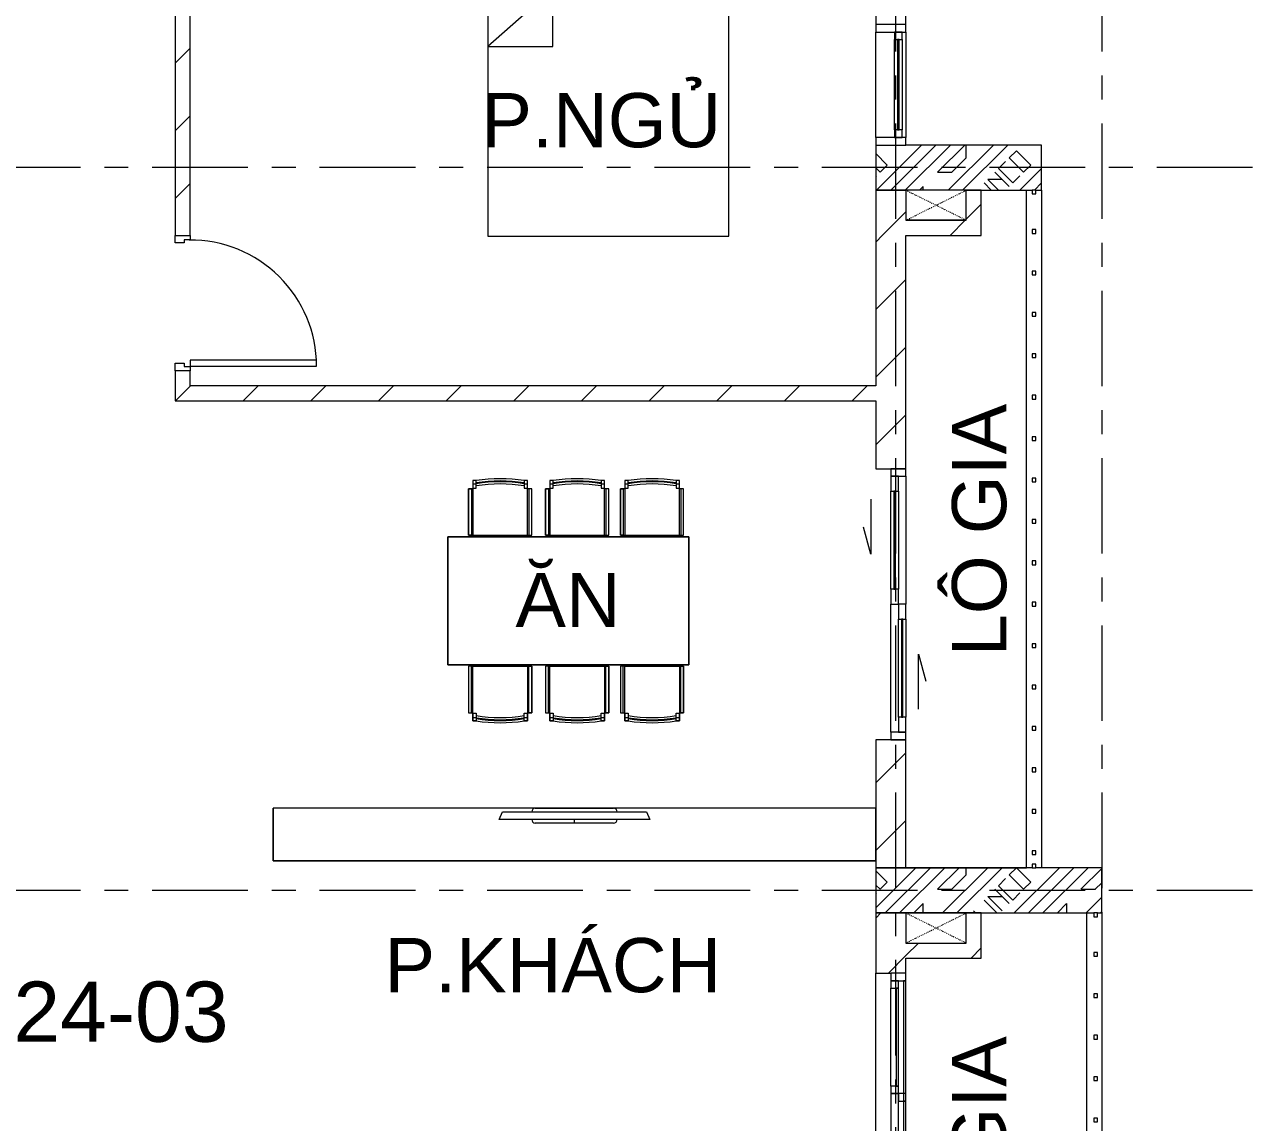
# Model space of a CAD drawing. Header units: millimetres. Extents: x -20144 to 117583, y -11426 to 48263.
# Drawn here: x 33850 to 42001, y 31408 to 38700 of the extents above; entities that cross this region are included whole.
import ezdxf

# ---------------------------------------------------------------- set-up
doc = ezdxf.new("R2010")
doc.units = ezdxf.units.MM
doc.linetypes.add('Dash', pattern=[12.35, 3.175, -3.175, 0, -3, 0, -3])
doc.linetypes.add('Grid Line', pattern=[22.225, 12.7, -3.175, 3.175, -3.175])
for name, color, linetype, lineweight in [('A-DETL-GENF', 31, 'Continuous', 5), ('A-DETL-GENF-HDLN', 161, 'Dash', 5), ('CHU', 181, 'Continuous', 5), ('CUA', 31, 'Continuous', 9), ('HATCH-TUONG', 152, 'Continuous', 9), ('NET CAT', 3, 'Continuous', 5), ('NET THAY 2', 55, 'Continuous', 5), ('NET-CAT', 3, 'Continuous', 9), ('NET-THAY', 2, 'Continuous', 15), ('THIET BI', 44, 'Continuous', 5), ('TRUC', 225, 'Continuous', 5)]:
    doc.layers.add(name, color=color, linetype=linetype, lineweight=lineweight)
doc.styles.add('Arial', font='arial.ttf', dxfattribs={"height": 360})
doc.styles.add('Arial_2', font='arial.ttf', dxfattribs={"height": 400})
pattern_1 = [(45, (95.25, 0), (-476.246, 476.246), []), (45, (190.5, 0), (-476.246, 476.246), []), (45, (0, 0), (-476.246, 476.246), []), (45, (476.25, 0), (-476.246, 476.246), []), (45, (571.5, 0), (-476.246, 476.246), []), (0, (381, 95.25), (0, 952.5), [95.25, -857.25]), (0, (476.25, 190.5), (0, 952.5), [95.25, -857.25]), (45, (381, 95.25), (0, 952.491), [134.684, -1212.342]), (45, (476.25, 95.25), (0, 952.491), [134.684, -1212.342]), (0, (381, 95.25), (0, 952.5), [95.25, -857.25]), (90, (-95.25, 95.25), (-952.5, 6e-14), [95.25, -857.25]), (90, (0, 95.25), (-952.5, 6e-14), [190.5, -762]), (45, (-95.25, 190.5), (0, 952.491), [134.684, -1212.342]), (90, (762, 381), (-952.5, 6e-14), [95.25, -857.25]), (0, (666.75, 381), (0, 952.5), [95.25, -857.25]), (45, (666.75, 381), (0, 952.491), [134.683, -1212.342]), (0, (857.25, 95.25), (0, 952.5), [95.25, -857.25]), (0, (857.25, 571.5), (0, 952.5), [95.25, -857.25]), (90, (1047.75, 666.75), (-952.5, 6e-14), [95.25, -857.25]), (45, (857.25, 571.5), (0, 952.491), [269.367, -1077.659]), (45, (952.5, 571.5), (0, 952.491), [134.683, -1212.342]), (45, (1143, 762), (0, 952.491), [134.684, -1212.342]), (0, (1143, 857.25), (0, 952.5), [95.25, -857.25]), (90, (1143, 762), (-952.5, 6e-14), [95.25, -857.25]), (0, (476.25, 762), (0, 952.5), [95.25, -857.25]), (0, (666.75, 857.25), (0, 952.5), [95.25, -857.25]), (90, (571.5, 762), (-952.5, 6e-14), [95.25, -857.25]), (90, (666.75, 762), (-952.5, 6e-14), [95.25, -857.25]), (45, (476.25, 762), (0, 952.491), [134.684, -1212.342]), (45, (666.75, 762), (0, 952.491), [134.683, -1212.342]), (135, (119, 214.8), (-952.491, 6e-14), [134.684, -1212.342]), (135, (238.1, 333.4), (-952.491, 6e-14), [134.684, -1212.342]), (135, (309.56, 404.8), (-952.491, 6e-14), [134.684, -1212.342]), (135, (333.4, 428.6), (-952.491, 6e-14), [134.683, -1212.342]), (135, (381, 476.25), (-952.491, 6e-14), [134.683, -1212.342]), (135, (404.8, 500.06), (-952.491, 6e-14), [134.684, -1212.342]), (135, (476.25, 571.5), (-952.491, 6e-14), [134.683, -1212.342]), (135, (523.9, 619.1), (-952.491, 6e-14), [134.684, -1212.342]), (45, (119, 214.8), (0, 952.491), [95.25, -1251.776]), (45, (238.1, 333.4), (0, 952.491), [67.361, -1279.665]), (45, (404.8, 500.06), (0, 952.491), [67.361, -1279.665]), (45, (309.56, 595.3), (0, 952.491), [67.361, -1279.665]), (45, (476.25, 571.5), (0, 952.491), [67.361, -1279.665]), (45, (381, 666.75), (0, 952.491), [67.361, -1279.665]), (0, (24.2, 309.5), (0, 952.5), [190.043, -762.457]), (0, (238.1, 523.9), (0, 952.5), [95.25, -857.25])]
pattern_2 = [(45, (0, 0), (-224.5064, 224.5064), [])]

# ---------------------------------------------------------------- blocks, each defined once
blk = doc.blocks.new('Railing - 25mm-666288-MẶT BẰNG TẦNG 24')
at = {"layer": 'NET THAY 2'}
for p, q in [((12.5, 12.5), (-12.5, 12.5)), ((-12.5, 12.5), (-12.5, -12.5)), ((12.5, -12.5), (12.5, 12.5)), ((-12.5, -12.5), (12.5, -12.5))]:
    blk.add_line(p, q, dxfattribs=at)
blk = doc.blocks.new('Railing - Railing-596952-MẶT BẰNG TẦNG 24')
for p in [(40960.6, 32787.4), (40960.6, 32524.9), (40960.6, 32249.9), (40960.6, 31974.9), (40960.6, 31699.9), (40960.6, 31424.9), (40960.6, 31149.9), (40960.6, 30874.9), (40960.6, 30599.9), (40960.6, 30324.9), (40960.6, 30049.9), (40960.6, 30012.4)]:
    blk.add_blockref('Railing - 25mm-666288-MẶT BẰNG TẦNG 24', p)
blk = doc.blocks.new('Railing - Railing-695384-MẶT BẰNG TẦNG 24')
for p in [(40550.5, 37587.7), (40550.5, 37325.2), (40550.5, 37050.2), (40550.5, 36775.2), (40550.5, 36500.2), (40550.5, 36225.2), (40550.5, 35950.2), (40550.5, 35675.2), (40550.5, 35400.2), (40550.5, 35125.2), (40550.5, 34850.2), (40550.5, 34575.2), (40550.5, 34300.2), (40550.5, 34025.2), (40550.5, 33750.2), (40550.5, 33475.2), (40550.5, 33200.2), (40550.5, 33112.4)]:
    blk.add_blockref('Railing - 25mm-666288-MẶT BẰNG TẦNG 24', p)
blk = doc.blocks.new('X-PHONG NGU 2 - X-PHONG NGU 2200-476018-MẶT BẰNG TẦNG 24')
at = {"layer": 'CUA'}
for p, q in [((-1050, 0), (-1100, 0)), ((-1100, 0), (-1100, -100)), ((-500, 0), (-1050, 0)), ((-1050, 0), (-1050, -75)), ((-1050, -100), (-1050, 0)), ((-500, -75), (-500, 0)), ((-450, 0), (-500, 0)), ((-500, 0), (-500, -100)), ((300, 0), (-450, 0)), ((-450, 0), (-450, -50)), ((-450, -100), (-450, 0)), ((300, -50), (300, 0)), ((350, 0), (300, 0)), ((300, 0), (300, -50)), ((350, -50), (350, 0)), ((350, 0), (1000, 0)), ((1050, 0), (1000, 0)), ((1000, 0), (1000, -50)), ((1100, 0), (1050, 0)), ((1050, 0), (1050, -100)), ((1050, -50), (1050, 0)), ((1100, -100), (1100, 0)), ((-1050, -75), (-500, -75)), ((-450, -50), (300, -50)), ((-400, -50), (-450, -50)), ((-450, -50), (-450, -100)), ((-400, -100), (-400, -50)), ((300, -50), (250, -50)), ((250, -50), (250, -100)), ((300, -50), (350, -50)), ((300, -100), (300, -50)), ((1000, -35), (350, -35)), ((350, -35), (350, -50)), ((350, -50), (1000, -50)), ((1000, -50), (1000, -35)), ((1000, -50), (1050, -50)), ((-1100, -100), (-1050, -100)), ((-500, -85), (-1050, -85)), ((-1050, -85), (-1050, -100)), ((-1050, -100), (-500, -100)), ((-500, -100), (-500, -85)), ((-500, -100), (-450, -100)), ((-450, -100), (-400, -100)), ((250, -85), (-400, -85)), ((-400, -85), (-400, -100)), ((-400, -100), (250, -100)), ((1050, -85), (250, -85)), ((250, -85), (250, -100)), ((250, -100), (250, -85)), ((250, -100), (1050, -100)), ((250, -100), (300, -100)), ((1050, -100), (1050, -85)), ((1050, -100), (1100, -100))]:
    blk.add_line(p, q, dxfattribs=at)
blk = doc.blocks.new('CUA LO GIA _LUA_ - CUA LO GIA 1800-588158-MẶT BẰNG TẦNG 24')
at = {"layer": 'CUA'}
for p, q in [((332.4, 183.9), (511.1, 231.8)), ((697.4, 183.9), (332.4, 183.9)), ((-850, 100), (-900, 100)), ((-900, 100), (-900, 0)), ((-850, 0), (-850, 100)), ((-850, 100), (0, 100)), ((100, 100), (0, 100)), ((0, 100), (0, 50)), ((100, 50), (100, 100)), ((100, 100), (750, 100)), ((850, 100), (750, 100)), ((750, 100), (750, 50)), ((850, 50), (850, 100)), ((900, 100), (850, 100)), ((850, 100), (850, 0)), ((900, 0), (900, 100)), ((-750, 50), (-850, 50)), ((-850, 50), (-850, 0)), ((-750, 0), (-750, 50)), ((-750, 50), (-100, 50)), ((-100, 30), (-750, 30)), ((-750, 30), (-750, 20)), ((-750, 20), (-100, 20)), ((0, 50), (-100, 50)), ((-100, 50), (-100, 0)), ((-100, 20), (-100, 30)), ((0, 0), (0, 50)), ((0, 50), (100, 50)), ((750, 80), (100, 80)), ((100, 80), (100, 70)), ((100, 70), (750, 70)), ((750, 50), (100, 50)), ((750, 70), (750, 80)), ((750, 50), (850, 50)), ((-900, 0), (-850, 0)), ((-850, 0), (-750, 0)), ((-100, 0), (-750, 0)), ((-100, 0), (0, 0)), ((850, 0), (0, 0)), ((850, 0), (900, 0)), ((-697.4, -133.9), (-332.4, -133.9)), ((-332.4, -133.9), (-511.1, -181.8))]:
    blk.add_line(p, q, dxfattribs=at)
blk = doc.blocks.new('X-PHONG NGU 5 - X-PHONG NGU 800-475971-MẶT BẰNG TẦNG 24')
at = {"layer": 'CUA'}
for p, q in [((-350, 100), (-400, 100)), ((-400, 100), (-400, -100)), ((-350, -100), (-350, 100)), ((-350, 100), (350, 100)), ((400, 100), (350, 100)), ((350, 100), (350, -100)), ((400, -100), (400, 100)), ((-300, -25), (-350, -25)), ((-350, -25), (-350, -75)), ((-350, -75), (-300, -75)), ((-300, -75), (-300, -25)), ((-300, -25), (300, -25)), ((300, -45), (-300, -45)), ((-300, -45), (-300, -55)), ((-300, -55), (300, -55)), ((300, -75), (-300, -75)), ((350, -25), (300, -25)), ((300, -25), (300, -75)), ((300, -55), (300, -45)), ((300, -75), (350, -75)), ((350, -75), (350, -25)), ((-400, -100), (-350, -100)), ((350, -100), (-350, -100)), ((350, -100), (400, -100))]:
    blk.add_line(p, q, dxfattribs=at)
blk = doc.blocks.new('X-BAN AN 4 GHE - X-BAN AN 4 GHE 2-382485-MẶT BẰNG TẦNG 24')
at = {"layer": 'THIET BI'}
for p, q in [((187, 372.7), (165.2, 372.7)), ((165.2, 372.7), (165.2, 318.5)), ((165.2, 372.7), (165.2, 10)), ((187, 372.7), (165.2, 372.7)), ((165.2, 350.9), (187, 350.9)), ((187, 337.9), (187, 372.7)), ((187, 321.9), (187, 337.9)), ((527.9, 372.7), (506.1, 372.7)), ((506.1, 372.7), (506.1, 337.9)), ((527.9, 372.7), (506.1, 372.7)), ((506.1, 350.9), (527.9, 350.9)), ((506.1, 337.9), (506.1, 321.9)), ((527.9, 318.5), (527.9, 372.7)), ((527.9, 10), (527.9, 372.7)), ((698.6, 372.7), (676.8, 372.7)), ((676.8, 372.7), (676.8, 318.5)), ((676.8, 372.7), (676.8, 10)), ((698.6, 372.7), (676.8, 372.7)), ((676.8, 350.9), (698.6, 350.9)), ((698.6, 337.9), (698.6, 372.7)), ((698.6, 321.9), (698.6, 337.9)), ((1039.5, 372.7), (1017.7, 372.7)), ((1017.7, 372.7), (1017.7, 337.9)), ((1039.5, 372.7), (1017.7, 372.7)), ((1017.7, 350.9), (1039.5, 350.9)), ((1017.7, 337.9), (1017.7, 321.9)), ((1039.5, 318.5), (1039.5, 372.7)), ((1039.5, 10), (1039.5, 372.7)), ((1195.4, 372.7), (1173.7, 372.7)), ((1173.7, 372.7), (1173.7, 318.5)), ((1173.7, 372.7), (1173.7, 10)), ((1195.4, 372.7), (1173.7, 372.7)), ((1173.7, 350.9), (1195.4, 350.9)), ((1195.4, 337.9), (1195.4, 372.7)), ((1195.4, 321.9), (1195.4, 337.9)), ((1536.3, 372.7), (1514.6, 372.7)), ((1514.6, 372.7), (1514.6, 337.9)), ((1536.3, 372.7), (1514.6, 372.7)), ((1514.6, 350.9), (1536.3, 350.9)), ((1514.6, 337.9), (1514.6, 321.9)), ((1536.3, 318.5), (1536.3, 372.7)), ((1536.3, 10), (1536.3, 372.7)), ((165.2, 318.5), (136.9, 318.5)), ((136.9, 318.5), (136.9, 10)), ((136.9, 318.5), (155.8, 318.5)), ((136.9, 10), (136.9, 318.5)), ((155.8, 318.5), (155.8, 10)), ((165.2, 321.9), (187, 321.9)), ((506.1, 321.9), (527.9, 321.9)), ((556.2, 318.5), (527.9, 318.5)), ((537.3, 318.5), (537.3, 10)), ((556.2, 318.5), (537.3, 318.5)), ((556.2, 10), (556.2, 318.5)), ((556.2, 10), (556.2, 318.5)), ((648.5, 318.5), (648.5, 10)), ((676.8, 318.5), (648.5, 318.5)), ((648.5, 318.5), (667.4, 318.5)), ((648.5, 10), (648.5, 318.5)), ((667.4, 318.5), (667.4, 10)), ((676.8, 321.9), (698.6, 321.9)), ((1017.7, 321.9), (1039.5, 321.9)), ((1067.8, 318.5), (1039.5, 318.5)), ((1048.9, 318.5), (1048.9, 10)), ((1067.8, 318.5), (1048.9, 318.5)), ((1067.8, 10), (1067.8, 318.5)), ((1067.8, 10), (1067.8, 318.5)), ((1145.3, 318.5), (1145.3, 10)), ((1173.7, 318.5), (1145.3, 318.5)), ((1145.3, 318.5), (1164.2, 318.5)), ((1145.3, 10), (1145.3, 318.5)), ((1164.2, 318.5), (1164.2, 10)), ((1173.7, 321.9), (1195.4, 321.9)), ((1514.6, 321.9), (1536.3, 321.9)), ((1564.7, 318.5), (1536.3, 318.5)), ((1545.8, 318.5), (1545.8, 10)), ((1564.7, 318.5), (1545.8, 318.5)), ((1564.7, 10), (1564.7, 318.5)), ((1564.7, 10), (1564.7, 318.5)), ((1600, 0), (0, 0)), ((0, 0), (0, -850)), ((0, -850), (0, 0)), ((0, 0), (1600, 0)), ((136.9, 10), (556.2, 10)), ((155.8, 10), (136.9, 10)), ((165.2, 10), (527.9, 10)), ((537.3, 10), (556.2, 10)), ((648.5, 10), (1067.8, 10)), ((667.4, 10), (648.5, 10)), ((676.8, 10), (1039.5, 10)), ((1048.9, 10), (1067.8, 10)), ((1145.3, 10), (1564.7, 10)), ((1164.2, 10), (1145.3, 10)), ((1173.7, 10), (1536.3, 10)), ((1545.8, 10), (1564.7, 10)), ((1600, -850), (1600, 0)), ((1600, 0), (1600, -850)), ((0, -850), (1600, -850)), ((1600, -850), (0, -850)), ((556.2, -860), (136.9, -860)), ((136.9, -860), (136.9, -1168.5)), ((155.8, -860), (136.9, -860)), ((136.9, -860), (136.9, -1168.5)), ((155.8, -1168.5), (155.8, -860)), ((165.2, -860), (527.9, -860)), ((165.2, -1222.7), (165.2, -860)), ((527.9, -860), (527.9, -1222.7)), ((537.3, -860), (556.2, -860)), ((537.3, -1168.5), (537.3, -860)), ((556.2, -1168.5), (556.2, -860)), ((556.2, -860), (556.2, -1168.5)), ((1067.8, -860), (648.5, -860)), ((648.5, -860), (648.5, -1168.5)), ((667.4, -860), (648.5, -860)), ((648.5, -860), (648.5, -1168.5)), ((667.4, -1168.5), (667.4, -860)), ((676.8, -860), (1039.5, -860)), ((676.8, -1222.7), (676.8, -860)), ((1039.5, -860), (1039.5, -1222.7)), ((1048.9, -860), (1067.8, -860)), ((1048.9, -1168.5), (1048.9, -860)), ((1067.8, -1168.5), (1067.8, -860)), ((1067.8, -860), (1067.8, -1168.5)), ((1564.7, -860), (1145.3, -860)), ((1145.3, -860), (1145.3, -1168.5)), ((1164.2, -860), (1145.3, -860)), ((1145.3, -860), (1145.3, -1168.5)), ((1164.2, -1168.5), (1164.2, -860)), ((1173.7, -860), (1536.3, -860)), ((1173.7, -1222.7), (1173.7, -860)), ((1536.3, -860), (1536.3, -1222.7)), ((1545.8, -860), (1564.7, -860)), ((1545.8, -1168.5), (1545.8, -860)), ((1564.7, -1168.5), (1564.7, -860)), ((1564.7, -860), (1564.7, -1168.5)), ((136.9, -1168.5), (165.2, -1168.5)), ((136.9, -1168.5), (155.8, -1168.5)), ((165.2, -1168.5), (165.2, -1222.7)), ((165.2, -1171.9), (187, -1171.9)), ((165.2, -1200.9), (187, -1200.9)), ((187, -1171.9), (187, -1187.9)), ((187, -1187.9), (187, -1222.7)), ((506.1, -1171.9), (527.9, -1171.9)), ((506.1, -1187.9), (506.1, -1171.9)), ((506.1, -1222.7), (506.1, -1187.9)), ((506.1, -1200.9), (527.9, -1200.9)), ((527.9, -1222.7), (527.9, -1168.5)), ((527.9, -1168.5), (556.2, -1168.5)), ((556.2, -1168.5), (537.3, -1168.5)), ((648.5, -1168.5), (676.8, -1168.5)), ((648.5, -1168.5), (667.4, -1168.5)), ((676.8, -1168.5), (676.8, -1222.7)), ((676.8, -1171.9), (698.6, -1171.9)), ((676.8, -1200.9), (698.6, -1200.9)), ((698.6, -1171.9), (698.6, -1187.9)), ((698.6, -1187.9), (698.6, -1222.7)), ((1017.7, -1171.9), (1039.5, -1171.9)), ((1017.7, -1187.9), (1017.7, -1171.9)), ((1017.7, -1222.7), (1017.7, -1187.9)), ((1017.7, -1200.9), (1039.5, -1200.9)), ((1039.5, -1222.7), (1039.5, -1168.5)), ((1039.5, -1168.5), (1067.8, -1168.5)), ((1067.8, -1168.5), (1048.9, -1168.5)), ((1145.3, -1168.5), (1173.7, -1168.5)), ((1145.3, -1168.5), (1164.2, -1168.5)), ((1173.7, -1168.5), (1173.7, -1222.7)), ((1173.7, -1171.9), (1195.4, -1171.9)), ((1173.7, -1200.9), (1195.4, -1200.9)), ((1195.4, -1171.9), (1195.4, -1187.9)), ((1195.4, -1187.9), (1195.4, -1222.7)), ((1514.6, -1171.9), (1536.3, -1171.9)), ((1514.6, -1187.9), (1514.6, -1171.9)), ((1514.6, -1222.7), (1514.6, -1187.9)), ((1514.6, -1200.9), (1536.3, -1200.9)), ((1536.3, -1222.7), (1536.3, -1168.5)), ((1536.3, -1168.5), (1564.7, -1168.5)), ((1564.7, -1168.5), (1545.8, -1168.5)), ((165.2, -1222.7), (187, -1222.7)), ((187, -1222.7), (165.2, -1222.7)), ((506.1, -1222.7), (527.9, -1222.7)), ((527.9, -1222.7), (506.1, -1222.7)), ((676.8, -1222.7), (698.6, -1222.7)), ((698.6, -1222.7), (676.8, -1222.7)), ((1017.7, -1222.7), (1039.5, -1222.7)), ((1039.5, -1222.7), (1017.7, -1222.7)), ((1173.7, -1222.7), (1195.4, -1222.7)), ((1195.4, -1222.7), (1173.7, -1222.7)), ((1514.6, -1222.7), (1536.3, -1222.7)), ((1536.3, -1222.7), (1514.6, -1222.7))]:
    blk.add_line(p, q, dxfattribs=at)
for centre, radius, start, end in [((346.5, -628.1), 1013.4, 80.94073, 99.05927), ((346.5, -628.1), 1013.4, 80.94073, 99.05927), ((346.5, -628.1), 998.9, 80.80804, 99.19196), ((346.5, -648.2), 1013.4, 80.94073, 99.05927), ((346.5, -648.2), 998.9, 80.80804, 99.19196), ((858.1, -628.1), 1013.4, 80.94073, 99.05927), ((858.1, -628.1), 1013.4, 80.94073, 99.05927), ((858.1, -628.1), 998.9, 80.80804, 99.19196), ((858.1, -648.2), 1013.4, 80.94073, 99.05927), ((858.1, -648.2), 998.9, 80.80804, 99.19196), ((1355, -628.1), 1013.4, 80.94073, 99.05927), ((1355, -628.1), 1013.4, 80.94073, 99.05927), ((1355, -628.1), 998.9, 80.80804, 99.19196), ((1355, -648.2), 1013.4, 80.94073, 99.05927), ((1355, -648.2), 998.9, 80.80804, 99.19196), ((346.5, -201.8), 998.9, 260.80804, 279.19196), ((346.5, -201.8), 1013.4, 260.94073, 279.05927), ((346.5, -221.9), 998.9, 260.80804, 279.19196), ((858.1, -201.8), 998.9, 260.80804, 279.19196), ((858.1, -201.8), 1013.4, 260.94073, 279.05927), ((858.1, -221.9), 998.9, 260.80804, 279.19196), ((1355, -201.8), 998.9, 260.80804, 279.19196), ((1355, -201.8), 1013.4, 260.94073, 279.05927), ((1355, -221.9), 998.9, 260.80804, 279.19196), ((346.5, -221.9), 1013.4, 260.94073, 279.05927), ((346.5, -221.9), 1013.4, 260.94073, 279.05927), ((858.1, -221.9), 1013.4, 260.94073, 279.05927), ((858.1, -221.9), 1013.4, 260.94073, 279.05927), ((1355, -221.9), 1013.4, 260.94073, 279.05927), ((1355, -221.9), 1013.4, 260.94073, 279.05927)]:
    blk.add_arc(centre, radius, start, end, dxfattribs=at)
blk = doc.blocks.new('X-GIUONG - X-GIUONG-V2-MẶT BẰNG TẦNG 24')
at = {"layer": 'THIET BI'}
for p, q in [((-800, 0), (-1239, 0)), ((-1239, 0), (-1239, -439)), ((-1239, 0), (-800, 0)), ((-1239, -439), (-1239, 0)), ((-1059.6, -158.2), (-1131.2, -59.5)), ((-1039.2, -147.8), (-1076.9, -31.8)), ((-1016.6, -144.2), (-1016.6, -22.2)), ((-993.9, -147.8), (-956.3, -31.8)), ((-973.5, -158.2), (-901.9, -59.5)), ((-800, -439), (-800, 0)), ((800, 0), (-800, 0)), ((-800, 0), (-800, -2000)), ((800, 0), (-800, 0)), ((-800, 0), (-800, -439)), ((-800, 0), (-800, -2000)), ((-550, -30), (-550, -410)), ((-30, -30), (-550, -30)), ((-30, -360), (-30, -30)), ((30, -30), (30, -360)), ((550, -30), (30, -30)), ((550, -360), (550, -30)), ((1239, 0), (800, 0)), ((800, 0), (800, -439)), ((800, -2000), (800, 0)), ((1239, 0), (800, 0)), ((800, 0), (800, -439)), ((800, -2000), (800, 0)), ((973.5, -158.2), (901.9, -59.5)), ((993.9, -147.8), (956.3, -31.8)), ((1016.6, -144.2), (1016.6, -22.2)), ((1039.2, -147.8), (1076.9, -31.8)), ((1059.6, -158.2), (1131.2, -59.5)), ((1239, -439), (1239, 0)), ((1239, -439), (1239, 0)), ((-1086.1, -194.8), (-1202.1, -157.1)), ((-1075.8, -174.4), (-1174.4, -102.7)), ((-957.4, -174.4), (-858.7, -102.7)), ((-947, -194.8), (-831, -157.1)), ((947, -194.8), (831, -157.1)), ((957.4, -174.4), (858.7, -102.7)), ((1075.8, -174.4), (1174.4, -102.7)), ((1086.1, -194.8), (1202.1, -157.1)), ((-1089.7, -217.4), (-1211.7, -217.4)), ((-1086.1, -240), (-1202.1, -277.7)), ((-1068.3, -269.1), (-964.8, -165.6)), ((-1068.3, -165.6), (-964.8, -269.1)), ((-947, -240), (-831, -277.7)), ((-943.4, -217.4), (-821.4, -217.4)), ((-821.4, -217.4), (-943.4, -217.4)), ((943.4, -217.4), (821.4, -217.4)), ((821.4, -217.4), (943.4, -217.4)), ((947, -240), (831, -277.7)), ((1068.3, -269.1), (964.8, -165.6)), ((1068.3, -165.6), (964.8, -269.1)), ((1086.1, -240), (1202.1, -277.7)), ((1089.7, -217.4), (1211.7, -217.4)), ((-1075.8, -260.4), (-1174.4, -332.1)), ((-1059.6, -276.6), (-1131.2, -375.2)), ((-1039.2, -287), (-1076.9, -402.9)), ((-1016.6, -290.5), (-1016.6, -412.5)), ((-993.9, -287), (-956.3, -402.9)), ((-973.5, -276.6), (-901.9, -375.2)), ((-957.4, -260.4), (-858.7, -332.1)), ((957.4, -260.4), (858.7, -332.1)), ((973.5, -276.6), (901.9, -375.2)), ((993.9, -287), (956.3, -402.9)), ((1016.6, -290.5), (1016.6, -412.5)), ((1039.2, -287), (1076.9, -402.9)), ((1059.6, -276.6), (1131.2, -375.2)), ((1075.8, -260.4), (1174.4, -332.1)), ((-370, -360), (-800, -740)), ((-370, -740), (-370, -360)), ((800, -360), (-370, -360)), ((-1239, -439), (-800, -439)), ((-800, -439), (-1239, -439)), ((-550, -410), (-420, -410)), ((-370, -420), (800, -420)), ((800, -439), (1239, -439)), ((800, -439), (1239, -439)), ((-800, -740), (-370, -740)), ((-800, -2000), (800, -2000)), ((-800, -2000), (800, -2000))]:
    blk.add_line(p, q, dxfattribs=at)
for centre, radius in [((-1016.6, -217.4), 195.1), ((1016.6, -217.4), 195.1), ((-1016.6, -217.4), 73.2), ((1016.6, -217.4), 73.2)]:
    blk.add_circle(centre, radius, dxfattribs=at)
blk = doc.blocks.new('X-TV - X-TV-482740-MẶT BẰNG TẦNG 24')
at = {"layer": 'THIET BI'}
for p, q in [((4000, 350), (0, 350)), ((0, 350), (0, 0)), ((0, 350), (4000, 350)), ((0, 0), (0, 350)), ((4000, 0), (4000, 350)), ((4000, 350), (4000, 0)), ((1740, 100), (2260, 100)), ((2000, 100), (2000, 75)), ((1500, 75), (2500, 75)), ((1522.5, 25), (1500, 75)), ((2477.5, 25), (1522.5, 25)), ((2500, 75), (2477.5, 25)), ((0, 0), (4000, 0)), ((2260, 0), (1740, 0))]:
    blk.add_line(p, q, dxfattribs=at)
for centre, start_param, end_param in [((1740, 75), 0, 1.570796), ((2260, 75), 4.712389, 6.283185), ((1740, 25), 1.570796, 3.141593), ((2260, 25), 3.141593, 4.712389)]:
    blk.add_ellipse(centre, major_axis=(0, 25), ratio=0.9, start_param=start_param, end_param=end_param, dxfattribs=at)
blk = doc.blocks.new('CUA PHONG NGU - Type 1-368226-MẶT BẰNG TẦNG 24')
at = {"layer": 'CUA', "lineweight": 5}
for p, q in [((-348.5, -52.3), (-348.5, 47.7)), ((-348.5, 47.7), (-298.5, 47.7)), ((-298.5, 47.7), (-298.5, -11.3)), ((501.5, 47.7), (551.5, 47.7)), ((501.5, -11.3), (501.5, 47.7)), ((551.5, 47.7), (551.5, -52.3)), ((-318.5, -52.3), (-348.5, -52.3)), ((-318.5, -11.3), (-318.5, -52.3)), ((-298.5, -11.3), (-318.5, -11.3)), ((521.5, -11.3), (501.5, -11.3)), ((521.5, -52.3), (521.5, -11.3)), ((551.5, -52.3), (521.5, -52.3))]:
    blk.add_line(p, q, dxfattribs=at)
at = {"layer": 'CUA'}
for p, q in [((-277.5, -52.3), (-317.5, -52.3)), ((-317.5, -52.3), (-317.5, -890.3)), ((-277.5, -890.3), (-277.5, -52.3)), ((-317.5, -890.3), (-277.5, -890.3))]:
    blk.add_line(p, q, dxfattribs=at)
at = {"layer": 'CUA', "lineweight": 5}
blk.add_arc((-317.5, -52.3), 838, 270, 0.5, dxfattribs=at)
blk = doc.blocks.new('Family2 - Family1 2-690891-MẶT BẰNG TẦNG 24')
at = {"layer": 'A-DETL-GENF'}
for p, q in [((400, 200), (0, 200)), ((0, 200), (0, 0)), ((400, 0), (400, 200)), ((0, 0), (400, 0))]:
    blk.add_line(p, q, dxfattribs=at)
at = {"layer": 'A-DETL-GENF-HDLN'}
for p, q in [((0, 200), (400, 0.8)), ((0, 0), (400, 199.2))]:
    blk.add_line(p, q, dxfattribs=at)

msp = doc.modelspace()

# ---------------------------------------------------------------- hatches: boundary and pattern name
at = {"layer": 'HATCH-TUONG', "lineweight": 5}
h = msp.add_hatch(dxfattribs=at)
h.set_pattern_fill('FP_2', color=256, style=0, pattern_type=2)
h.set_pattern_definition(pattern_2)
h.paths.add_polyline_path([(34950.5, 36299.9), (34950.5, 36399.9), (34850.5, 36399.9), (34850.5, 36299.9), (34931.8, 36299.9)], flags=0)
h.paths.add_polyline_path([(34850.5, 37299.9), (34950.5, 37299.9), (34950.5, 39299.9), (34850.5, 39299.9), (34850.5, 37739.4)], flags=0)
h = msp.add_hatch(dxfattribs=at)
h.set_pattern_fill('FP_2', color=256, style=0, pattern_type=2)
h.set_pattern_definition(pattern_2)
h.paths.add_polyline_path([(39700.5, 37300.2), (39700.5, 37599.9), (39500.5, 37599.9), (39500.5, 37300.2)], flags=0)
h = msp.add_hatch(dxfattribs=at)
h.set_pattern_fill('FP_2', color=256, style=0, pattern_type=2)
h.set_pattern_definition(pattern_2)
h.paths.add_polyline_path([(40200.5, 37399.9), (40200.5, 37599.9), (40100.5, 37599.9), (40100.5, 37399.9)], flags=0)
h = msp.add_hatch(dxfattribs=at)
h.set_pattern_fill('FP_2', color=256, style=0, pattern_type=2)
h.set_pattern_definition(pattern_2)
h.paths.add_polyline_path([(39700.5, 37299.9), (40200.5, 37299.9), (40200.5, 37399.9), (39700.5, 37399.9), (39700.5, 37300.2)], flags=0)
h = msp.add_hatch(dxfattribs=at)
h.set_pattern_fill('FP_2', color=256, style=0, pattern_type=2)
h.set_pattern_definition(pattern_2)
h.paths.add_polyline_path([(39700.5, 33099.9), (39700.5, 33949.9), (39500.5, 33949.9), (39500.5, 33099.9)], flags=0)
h.paths.add_polyline_path([(39500.5, 35749.9), (39700.5, 35749.9), (39700.5, 37300.2), (39500.5, 37300.2), (39500.5, 35814.1)], flags=0)
h = msp.add_hatch(dxfattribs=at)
h.set_pattern_fill('FP_2', color=256, style=0, pattern_type=2)
h.set_pattern_definition(pattern_2)
h.paths.add_polyline_path([(39500.5, 36199.9), (39500.5, 36299.9), (34850.5, 36299.9), (34850.5, 36199.9), (38365.9, 36199.9)], flags=0)
h = msp.add_hatch(dxfattribs=at)
h.set_pattern_fill('FP_2', color=256, style=0, pattern_type=2)
h.set_pattern_definition(pattern_2)
h.paths.add_polyline_path([(39700.5, 32599.9), (39700.5, 32799.9), (39500.5, 32799.8), (39500.5, 32599.9)], flags=0)
h = msp.add_hatch(dxfattribs=at)
h.set_pattern_fill('FP_2', color=256, style=0, pattern_type=2)
h.set_pattern_definition(pattern_2)
h.paths.add_polyline_path([(39700.5, 29999.9), (39700.5, 30199.9), (39500.5, 30199.9), (39500.5, 29999.9)], flags=0)
h.paths.add_polyline_path([(39500.5, 32399.9), (39700.5, 32399.9), (39700.5, 32599.9), (39500.5, 32599.9), (39500.5, 32449.9)], flags=0)
h = msp.add_hatch(dxfattribs=at)
h.set_pattern_fill('FP_2', color=256, style=0, pattern_type=2)
h.set_pattern_definition(pattern_2)
h.paths.add_polyline_path([(39700.5, 32499.9), (40200.5, 32499.9), (40200.5, 32599.9), (39700.5, 32599.8)], flags=0)
at = {"layer": 'NET CAT'}
h = msp.add_hatch(dxfattribs=at)
h.set_pattern_fill('FP_1', color=256, style=0, pattern_type=2)
h.set_pattern_definition(pattern_1)
h.paths.add_polyline_path([(40563, 37599.9), (40600.5, 37599.9), (40600.5, 37899.9), (39500.5, 37899.9), (39500.5, 37599.9), (40563, 37600.2)], flags=0)
h = msp.add_hatch(dxfattribs=at)
h.set_pattern_fill('FP_1', color=256, style=0, pattern_type=2)
h.set_pattern_definition(pattern_1)
h.paths.add_polyline_path([(40973.1, 32799.9), (41000.5, 32799.9), (41000.5, 33099.9), (39500.5, 33099.9), (39500.5, 32799.9), (40948.1, 32799.9)], flags=0)

# ---------------------------------------------------------------- linework, layer by layer
at = {"layer": 'NET CAT', "lineweight": 13}
for p, q in [((39500.5, 37899.9), (39500.5, 37599.9)), ((40600.5, 37899.9), (39700.5, 37899.9)), ((40600.5, 37599.9), (40600.5, 37899.9)), ((39500.5, 37599.9), (39700.5, 37599.9)), ((40100.5, 37599.9), (40538, 37599.9)), ((40563, 37599.9), (40600.5, 37599.9)), ((40538, 33099.9), (39500.5, 33099.9)), ((39500.5, 33099.9), (39500.5, 32799.9)), ((41000.5, 33099.9), (40563, 33099.9)), ((41000.5, 32799.9), (41000.5, 33099.9)), ((39500.5, 32799.9), (40948.1, 32799.9)), ((40973.1, 32799.9), (41000.5, 32799.9))]:
    msp.add_line(p, q, dxfattribs=at)
at = {"layer": 'NET-CAT', "lineweight": 15}
for p, q in [((39700.5, 38699.9), (39700.5, 39899.9)), ((34850.5, 39299.9), (34850.5, 37299.9)), ((34950.5, 37299.9), (34950.5, 39299.9)), ((39500.5, 39299.9), (39500.5, 38699.9)), ((39700.5, 37599.9), (39500.5, 37599.9)), ((39500.5, 37599.9), (39500.5, 37300.2)), ((40200.5, 37599.9), (40100.5, 37599.9)), ((40200.5, 37399.9), (40200.5, 37599.9)), ((40100.5, 37399.9), (39700.5, 37399.9)), ((40200.5, 37299.9), (40200.5, 37399.9)), ((34850.5, 37299.9), (34950.5, 37299.9)), ((39500.5, 37300.2), (39500.5, 36299.9)), ((39700.5, 35749.9), (39700.5, 37299.9)), ((39700.5, 37299.9), (40200.5, 37299.9)), ((34950.5, 36399.9), (34850.5, 36399.9)), ((34850.5, 36399.9), (34850.5, 36299.9)), ((34950.5, 36299.9), (34950.5, 36399.9)), ((34850.5, 36299.9), (34850.5, 36199.9)), ((39500.5, 36299.9), (34950.5, 36299.9)), ((34850.5, 36199.9), (39500.5, 36199.9)), ((39500.5, 36199.9), (39500.5, 35749.9)), ((39500.5, 35749.9), (39700.5, 35749.9)), ((39700.5, 33949.9), (39500.5, 33949.9)), ((39500.5, 33949.9), (39500.5, 33099.9)), ((39700.5, 33099.9), (39700.5, 33949.9)), ((39500.5, 33099.9), (39700.5, 33099.9)), ((39700.5, 32799.9), (39500.5, 32799.9)), ((39500.5, 32799.9), (39500.5, 32599.9)), ((40200.5, 32799.9), (40100.5, 32799.9)), ((40200.5, 32599.9), (40200.5, 32799.9)), ((39500.5, 32599.9), (39500.5, 32399.9)), ((40200.5, 32499.9), (40200.5, 32599.9)), ((39700.5, 32399.9), (39700.5, 32499.9)), ((39700.5, 32499.9), (40200.5, 32499.9)), ((39500.5, 32399.9), (39600.5, 32399.9))]:
    msp.add_line(p, q, dxfattribs=at)
at = {"layer": 'NET-THAY', "lineweight": 9}
for p, q in [((40500.5, 33099.9), (40500.5, 37599.9)), ((40600.5, 37599.9), (40600.5, 33099.9)), ((39700.5, 33100), (40500.5, 33100)), ((40900.5, 29999.9), (40900.5, 32799.9)), ((41000.5, 32799.9), (41000.5, 29999.9)), ((39500.5, 30199.9), (39500.5, 32399.9))]:
    msp.add_line(p, q, dxfattribs=at)
at = {"layer": 'TRUC', "linetype": 'Grid Line', "ltscale": 50}
for p, q in [((39630.5, 43599.9), (39630.5, -7167.6)), ((41000.5, 43599.9), (41000.5, -4500.1)), ((42000.5, 37749.9), (-12092.4, 37749.9)), ((42000.5, 32949.9), (-12092.4, 32949.9))]:
    msp.add_line(p, q, dxfattribs=at)

# ---------------------------------------------------------------- block references
at = {"lineweight": 9}
for name, p in [('X-GIUONG - X-GIUONG-V2-MẶT BẰNG TẦNG 24', (37726, 39293.7)), ('Railing - Railing-695384-MẶT BẰNG TẦNG 24', (0, 0)), ('X-BAN AN 4 GHE - X-BAN AN 4 GHE 2-382485-MẶT BẰNG TẦNG 24', (36660.5, 35298.2)), ('Railing - Railing-596952-MẶT BẰNG TẦNG 24', (0, 0))]:
    msp.add_blockref(name, p, dxfattribs=at)
for name, p, rotation in [('X-PHONG NGU 5 - X-PHONG NGU 800-475971-MẶT BẰNG TẦNG 24', (39600.5, 38299.9), 90), ('CUA PHONG NGU - Type 1-368226-MẶT BẰNG TẦNG 24', (34898.3, 36748.5), 90), ('CUA LO GIA _LUA_ - CUA LO GIA 1800-588158-MẶT BẰNG TẦNG 24', (39600.5, 34849.9), 270), ('X-TV - X-TV-482740-MẶT BẰNG TẦNG 24', (39500.5, 33496.5), 180), ('X-PHONG NGU 2 - X-PHONG NGU 2200-476018-MẶT BẰNG TẦNG 24', (39600.5, 31299.9), 90)]:
    msp.add_blockref(name, p, dxfattribs=dict(at, rotation=rotation))
at = {"lineweight": 5}
for p in [(39700.5, 37400), (39700.5, 32599.8)]:
    msp.add_blockref('Family2 - Family1 2-690891-MẶT BẰNG TẦNG 24', p, dxfattribs=at)

# ---------------------------------------------------------------- texts
at = {"layer": 'CHU', "color": 7, "attachment_point": 3, "line_spacing_factor": 0.936439}
for s, insert, char_height, width, style in [('\\pt2540.0016,5079.9996,7620.0012,10159.9992,12700.0008,15239.9988,17780.0004,20319.9984,22860,25400.0016,27939.9996,30480.0012,33019.9992,35560.0008,38099.9988,40640.0004,43179.9984,45720,48260.0016,50799.9996,53340.0012,55879.9992,58420.0008,60959.9988,63500.0004,66039.9984,68580,71120.0016,73659.9996,76200.0012,78739.9992,81280.0008;P.NGỦ', (38475.3, 38244.7), 360, 1577.62, 'Arial'), ('\\pt2540.0016,5079.9996,7620.0012,10159.9992,12700.0008,15239.9988,17780.0004,20319.9984,22860,25400.0016,27939.9996,30480.0012,33019.9992,35560.0008,38099.9988,40640.0004,43179.9984,45720,48260.0016,50799.9996,53340.0012,55879.9992,58420.0008,60959.9988,63500.0004,66039.9984,68580,71120.0016,73659.9996,76200.0012,78739.9992,81280.0008;ĂN', (37807.2, 35058), 360, 694.88, 'Arial'), ('\\pt2540.0016,5079.9996,7620.0012,10159.9992,12700.0008,15239.9988,17780.0004,20319.9984,22860,25400.0016,27939.9996,30480.0012,33019.9992,35560.0008,38099.9988,40640.0004,43179.9984,45720,48260.0016,50799.9996,53340.0012,55879.9992,58420.0008,60959.9988,63500.0004,66039.9984,68580,71120.0016,73659.9996,76200.0012,78739.9992,81280.0008;P.KHÁCH', (38475.3, 32633.3), 360, 2217.96, 'Arial'), ('\\pt2540,5080,7620,10160,12700,15240,17780,20320,22860,25400,27940,30480,33020,35560,38100,40640,43180,45720,48260,50800,53340,55880,58420,60960,63500,66040,68580,71120,73660,76200,78740,81280;CH24-03', (35204.9, 32344), 400, 2298.76, 'Arial_2')]:
    msp.add_mtext(s, dxfattribs=dict(at, insert=insert, char_height=char_height, width=width, style=style))
at = {"layer": 'CHU', "color": 7, "char_height": 360, "width": 1644.28, "attachment_point": 3, "rotation": 90, "line_spacing_factor": 0.936439, "style": 'Arial'}
for insert in [(40006.2, 36181.1), (40006.2, 31981.1)]:
    msp.add_mtext('\\pt2540.0016,5079.9996,7620.0012,10159.9992,12700.0008,15239.9988,17780.0004,20319.9984,22860,25400.0016,27939.9996,30480.0012,33019.9992,35560.0008,38099.9988,40640.0004,43179.9984,45720,48260.0016,50799.9996,53340.0012,55879.9992,58420.0008,60959.9988,63500.0004,66039.9984,68580,71120.0016,73659.9996,76200.0012,78739.9992,81280.0008;LÔ GIA', dxfattribs=dict(at, insert=insert))

doc.saveas('drawing.dxf')
